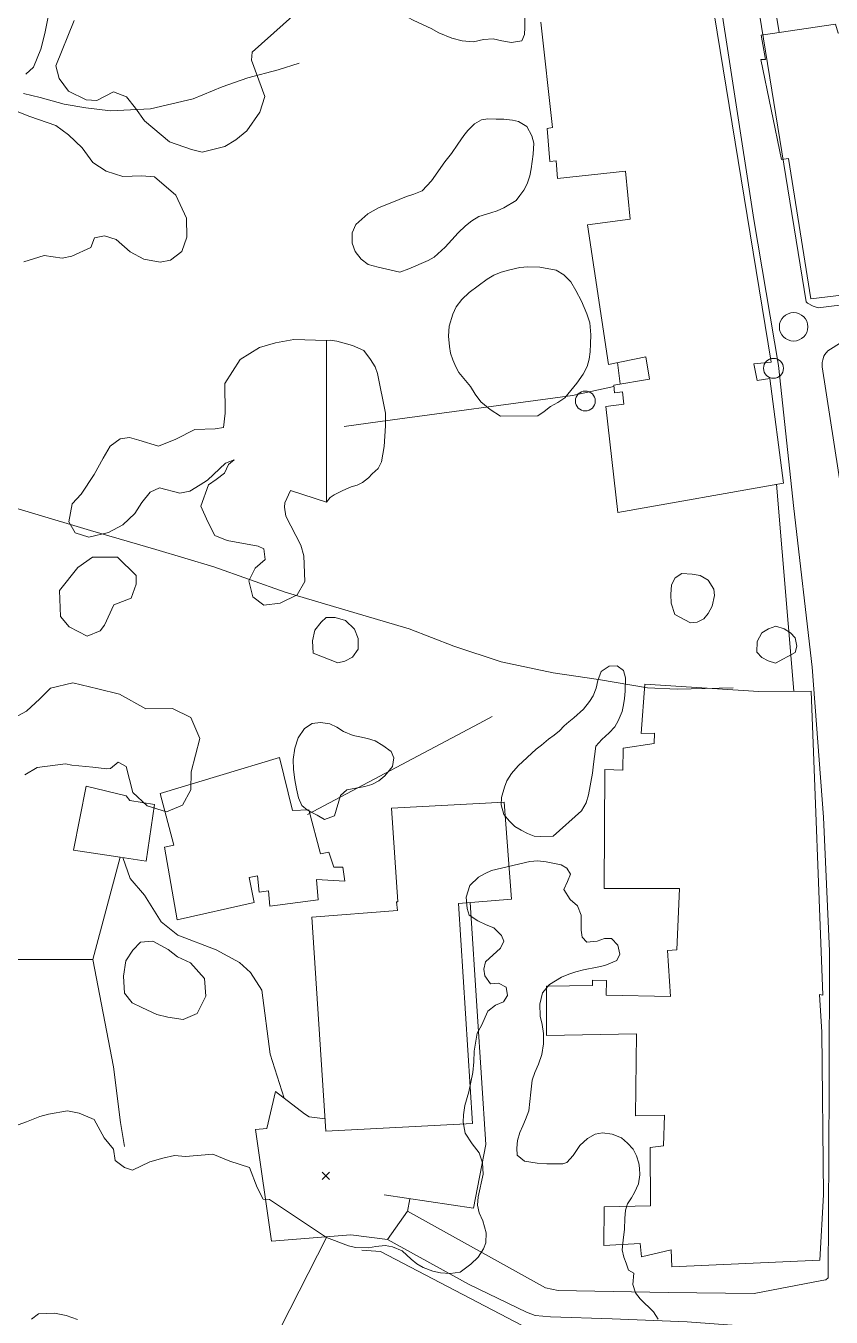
# Model space of a CAD drawing. Header units: metres. Extents: x 4652992 to 4879070, y 2074171 to 2309877.
# Drawn here: x 4654091 to 4654153.2, y 2308304.5 to 2308404.3 of the extents above; entities that cross this region are included whole.
import ezdxf

# ---------------------------------------------------------------- set-up
doc = ezdxf.new("R2010")
doc.units = ezdxf.units.M
doc.header["$MEASUREMENT"] = 0
doc.linetypes.add('DGN Style 3', pattern=[92.779933, 66.271381, -26.508552])
for name, color, linetype, lineweight in [('Level 1', 2, 'Continuous', 0), ('Level 18', 5, 'Continuous', 0), ('Level 20', 30, 'DGN Style 3', 0), ('Level 30', 5, 'Continuous', 0), ('Level 35', 4, 'Continuous', 0), ('Level 37', 3, 'Continuous', 0), ('Level 40', 1, 'Continuous', 0), ('Level 45', 9, 'Continuous', 0), ('Level 61', 4, 'Continuous', 0), ('Level 62', 4, 'Continuous', 0), ('Level 63', 3, 'Continuous', 0)]:
    doc.layers.add(name, color=color, linetype=linetype, lineweight=lineweight)

# ---------------------------------------------------------------- blocks, each defined once
blk = doc.blocks.new('POSTE_1')
at = {"layer": 'Level 61'}
blk.add_circle((-4.7e-05, -1.9e-05, -2.4e-05), 0.770001, dxfattribs=at)
blk = doc.blocks.new('AL_1')
at = {"layer": 'Level 45'}
blk.add_circle((2.1e-05, 1.3e-05, 3e-05), 1.100002, dxfattribs=at)
blk = doc.blocks.new('COTA_8')
at = {"layer": 'Level 63', "ltscale": 0.2}
for p, q in [((-4.5e-05, 0.000125, -0.000135), (-1.419567, -1.408332, -0.000135)), ((-1.408502, 1.419647, -0.000135), (-4.5e-05, 0.000125, -0.000135)), ((1.419477, 1.408582, -0.000135), (-4.5e-05, 0.000125, -0.000135)), ((-4.5e-05, 0.000125, -0.000135), (1.408412, -1.419397, -0.000135))]:
    blk.add_line(p, q, dxfattribs=at)

msp = doc.modelspace()

# ---------------------------------------------------------------- linework, layer by layer
at = {"layer": 'Level 1'}
for points in [[(4654111.037295, 2308360.5777, 1318), (4654105.52051, 2308362.528322, 1315), (4654101.051089, 2308363.87488, 1313), (4654096.000307, 2308365.32831, 1310), (4654091.434511, 2308366.700686, 1307), (4654087.355288, 2308367.895876, 1304), (4654082.282107, 2308369.782107, 1301), (4654072.335696, 2308373.695681, 1296), (4654064.348513, 2308375.764284, 1294), (4654058.707705, 2308377.11072, 1290), (4654054.150088, 2308378.378115, 1286), (4654047.972903, 2308380.451723, 1282), (4654043.506533, 2308382.263491, 1280), (4654038.209902, 2308383.932497, 1277), (4654031.259096, 2308386.022707, 1274), (4654028.027102, 2308387.880678, 1273), (4654024.501894, 2308393.658083, 1271), (4654023.007876, 2308397.396303, 1270), (4654021.160754, 2308400.067977, 1269), (4654016.624427, 2308402.386269, 1268.2671), (4654015.839297, 2308402.734682, 1268), (4654011.634524, 2308405.664309, 1267)], [(4654112.126711, 2308401.45032, 1316), (4654110.493288, 2308400.93091, 1315), (4654108.147707, 2308400.309084, 1314), (4654106.183474, 2308399.615114, 1313), (4654103.934878, 2308398.690127, 1312), (4654100.631533, 2308397.923098, 1311), (4654097.549929, 2308397.772097, 1310), (4654095.632876, 2308397.9881, 1309), (4654093.955874, 2308398.272707, 1308), (4654092.121889, 2308398.797121, 1307), (4654090.812685, 2308399.097719, 1306)], [(4654145.664519, 2308353.184984, 1336), (4654141.328067, 2308353.059812, 1334), (4654139.028508, 2308353.165213, 1333), (4654135.246028, 2308353.819548, 1331), (4654131.739738, 2308354.32245, 1329), (4654127.744543, 2308355.179617, 1327), (4654124.075839, 2308356.394074, 1325), (4654120.632504, 2308357.737429, 1323), (4654115.473272, 2308359.260764, 1320), (4654111.037272, 2308360.577569, 1318)]]:
    msp.add_polyline3d(points, dxfattribs=at)
at = {"layer": 'Level 18', "color": 30}
for points in [[(4654194.858788, 2308387.374885, 1345.899336), (4654177.116691, 2308385.562534, 1342.138983), (4654166.577413, 2308384.316436, 1339.626011), (4654152.21335, 2308382.548556, 1336.106353), (4654151.831143, 2308382.661176, 1336.046353), (4654151.395681, 2308382.894162, 1336.026353), (4654151.294558, 2308383.009157, 1336.026353), (4654147.390979, 2308407.161487, 1334.304289), (4654144.593898, 2308424.461113, 1333.505029), (4654141.498205, 2308444.714709, 1333.128688), (4654140.531524, 2308454.062255, 1332.848688), (4654140.435292, 2308454.581112, 1332.848688), (4654140.502619, 2308454.909371, 1332.928688), (4654140.802796, 2308455.156848, 1333.008688), (4654140.955579, 2308455.217719, 1333.048688), (4654141.671016, 2308455.271157, 1333.242579)], [(4654144.27132, 2308408.793832, 1334.199809), (4654147.243733, 2308389.369189, 1335.139809), (4654149.157874, 2308378.073694, 1336.069809), (4654150.340412, 2308367.040259, 1336.849809), (4654151.756807, 2308354.760873, 1337.619809), (4654152.63057, 2308343.175288, 1338.269809), (4654153.089576, 2308332.834964, 1338.959809), (4654153.076206, 2308322.258705, 1339.689809), (4654153.005813, 2308307.590302, 1341.429809), (4654152.826566, 2308307.435698, 1341.469809), (4654152.504455, 2308307.3806, 1341.509809), (4654147.277334, 2308306.368232, 1340.369809), (4654140.632239, 2308306.441066, 1338.799809), (4654132.144891, 2308306.587697, 1335.919809), (4654131.161568, 2308306.795597, 1335.329809), (4654120.5058, 2308312.721429, 1332.149809), (4654118.954749, 2308310.531441, 1332.059809)], [(4654155.009326, 2308362.008625, 1337.226353), (4654152.543276, 2308377.969829, 1335.926353), (4654152.536091, 2308378.310299, 1335.926353), (4654152.581731, 2308378.5317, 1335.946353), (4654152.666148, 2308378.791082, 1335.966353), (4654152.744092, 2308378.943994, 1335.986353), (4654152.97106, 2308379.219312, 1336.046353), (4654154.072753, 2308379.909648, 1336.346353)], [(4654118.954749, 2308310.531441, 1332.059809), (4654125.247782, 2308307.050186, 1333.818579), (4654129.681727, 2308304.913751, 1335.216654), (4654130.369813, 2308304.668171, 1335.506654), (4654131.545005, 2308304.574257, 1336.040691), (4654136.297368, 2308304.40455, 1337.761036), (4654142.09392, 2308304.183866, 1339.439232), (4654146.622074, 2308303.839156, 1340.723207), (4654148.653117, 2308303.548342, 1341.353207), (4654152.066365, 2308302.795894, 1341.843207), (4654152.303053, 2308302.661151, 1341.793207), (4654152.426491, 2308302.542652, 1341.793207), (4654152.453088, 2308302.444628, 1341.793207), (4654152.513637, 2308302.208525, 1341.793207), (4654151.819725, 2308294.439576, 1342.143207), (4654151.125073, 2308284.499366, 1342.773207), (4654150.124685, 2308273.253187, 1343.123207), (4654149.161083, 2308261.806729, 1342.783207), (4654148.105255, 2308250.44137, 1342.463207), (4654146.86645, 2308234.263661, 1341.953207)]]:
    msp.add_polyline3d(points, dxfattribs=at)
at = {"layer": 'Level 20', "linetype": 'Continuous'}
msp.add_polyline3d([(4654110.964584, 2308321.456401, 1329.992036), (4654109.886847, 2308324.857802, 1329.6822), (4654109.228824, 2308329.814742, 1328.8822), (4654108.352865, 2308331.177508, 1328.4822), (4654107.502875, 2308331.954887, 1328.4822), (4654105.711611, 2308332.932162, 1327.6822), (4654102.742166, 2308334.067596, 1326.6822), (4654101.463949, 2308335.087672, 1326.0822), (4654100.165668, 2308337.15503, 1325.2822), (4654099.075822, 2308338.427231, 1324.6822), (4654098.507171, 2308340.05336, 1324.3738)], dxfattribs=at)
at = {"layer": 'Level 30', "color": 1}
for points in [[(4654151.659846, 2308383.23433, 1341.399895), (4654149.940398, 2308394.073996, 1341.709895), (4654149.38411, 2308394.014203, 1345.009895), (4654147.804611, 2308401.72202, 1340.509895), (4654148.153494, 2308401.717554, 1340.479895), (4654147.816695, 2308403.614769, 1340.159895), (4654153.571047, 2308404.466013, 1340.249895), (4654153.760151, 2308403.752824, 1340.379895), (4654157.787159, 2308404.290121, 1340.839895), (4654157.125352, 2308408.027896, 1340.929895), (4654158.957389, 2308408.474329, 1341.029895), (4654157.414011, 2308415.710316, 1340.409895), (4654160.391637, 2308416.362158, 1341.619895), (4654163.207891, 2308402.241595, 1342.099895), (4654165.821638, 2308402.862406, 1343.349895), (4654168.159583, 2308385.207505, 1342.769895), (4654151.659846, 2308383.23433, 1341.399895)], [(4654143.713796, 2308408.115867, 1337.05), (4654148.597903, 2308378.342977, 1338.04), (4654147.253507, 2308378.201897, 1338.39), (4654147.512226, 2308376.927152, 1338.37), (4654148.47952, 2308377.08526, 1339.25), (4654149.547823, 2308369.001438, 1339.16), (4654136.755331, 2308366.731093, 1340.06), (4654135.817905, 2308374.913729, 1339.8), (4654137.211009, 2308375.099864, 1339.42), (4654137.094906, 2308376.059108, 1338.17), (4654136.49265, 2308375.981579, 1338.18), (4654136.429391, 2308376.573183, 1338.19), (4654139.200477, 2308377.02787, 1338.36), (4654138.913327, 2308378.752165, 1338.34), (4654136.018926, 2308378.157455, 1338.1), (4654134.41207, 2308388.961577, 1338.16), (4654137.69407, 2308389.394472, 1338.41), (4654137.329884, 2308393.099213, 1335.42), (4654132.08611, 2308392.530126, 1335.36), (4654131.971943, 2308393.892851, 1336.33), (4654131.502011, 2308393.842551, 1336.35), (4654131.279586, 2308396.400431, 1336.36), (4654131.697835, 2308396.469667, 1336.36), (4654130.805978, 2308404.602992, 1335.99)], [(4654138.834073, 2308353.461679, 1338.16), (4654147.63039, 2308352.901552, 1340.93), (4654151.687216, 2308352.903452, 1339.65), (4654152.589703, 2308329.414284, 1341.44), (4654152.335788, 2308329.468032, 1343.63), (4654152.500754, 2308326.573549, 1343.58), (4654152.642653, 2308313.984616, 1342.98), (4654152.354203, 2308308.94483, 1342.98), (4654140.92102, 2308308.428133, 1342.35), (4654140.867332, 2308309.730165, 1342.43), (4654138.570723, 2308309.203867, 1339.89), (4654138.479051, 2308310.24344, 1339.89), (4654135.655782, 2308310.075937, 1339.42), (4654135.680818, 2308313.061587, 1339.43), (4654139.280954, 2308313.14193, 1339.81), (4654139.240849, 2308317.640708, 1339.99), (4654140.281255, 2308317.77599, 1342.01), (4654140.343673, 2308320.143171, 1342.81), (4654138.12294, 2308320.103167, 1342.69), (4654138.20078, 2308326.439559, 1343.3), (4654131.223224, 2308326.301287, 1342.88), (4654131.245746, 2308330.114424, 1342.89), (4654134.796537, 2308330.182026, 1343.12), (4654134.80048, 2308330.583076, 1343.08), (4654135.864434, 2308330.566531, 1343.08), (4654135.849765, 2308329.425811, 1343.14), (4654140.806347, 2308329.319495, 1343.75), (4654140.574218, 2308332.877394, 1340.45), (4654141.299084, 2308332.91717, 1340.55), (4654141.51363, 2308337.671186, 1343.6), (4654135.698993, 2308337.657719, 1343.21), (4654135.738825, 2308346.861721, 1338.84), (4654137.129955, 2308346.806834, 1338.82), (4654137.166895, 2308348.514754, 1335.84), (4654139.546798, 2308348.876579, 1338.42), (4654139.586068, 2308349.679764, 1338.49), (4654138.54887, 2308349.636545, 1338.21), (4654138.834073, 2308353.461679, 1338.16)], [(4654110.608839, 2308347.801933, 1327.4822), (4654111.620978, 2308343.694964, 1329.0822), (4654112.862954, 2308343.7464, 1329.4822), (4654113.7708, 2308340.336944, 1329.6822), (4654114.409034, 2308340.463417, 1329.6822), (4654114.806072, 2308339.323657, 1330.2822), (4654115.503844, 2308339.31555, 1330.2822), (4654115.658262, 2308338.234272, 1330.2822), (4654113.471871, 2308338.355869, 1330.2822), (4654113.586709, 2308336.794117, 1330.2822), (4654109.860402, 2308336.306242, 1329.4822), (4654109.750385, 2308337.47505, 1329.2822), (4654109.034047, 2308337.391763, 1329.2822), (4654108.912855, 2308338.6467, 1329.2822), (4654108.272262, 2308338.52057, 1329.2822), (4654108.651198, 2308336.571484, 1329.2822), (4654102.686258, 2308335.248575, 1328.6822), (4654101.72168, 2308340.871517, 1328.4822), (4654102.449135, 2308341.008861, 1328.4822), (4654101.394683, 2308345.010606, 1327.2822), (4654110.608839, 2308347.801933, 1327.4822)], [(4654100.939332, 2308344.146746, 1326.2822), (4654100.315533, 2308339.776411, 1326.4822), (4654098.296108, 2308340.085684, 1325.906866), (4654094.699527, 2308340.636496, 1324.8822), (4654095.655301, 2308345.571101, 1324.6822), (4654098.76326, 2308344.826506, 1325.8822), (4654099.030733, 2308344.464972, 1325.8822), (4654100.939332, 2308344.146746, 1326.2822)], [(4654125.515741, 2308319.501592, 1333.85), (4654114.196457, 2308318.904977, 1333.98), (4654113.094881, 2308335.438863, 1334.05), (4654119.712219, 2308335.958008, 1333.91), (4654119.636115, 2308336.626764, 1333.88), (4654119.757888, 2308336.647619, 1333.85), (4654119.255841, 2308343.87865, 1333.71), (4654127.967022, 2308344.327765, 1333.94), (4654128.54251, 2308336.840336, 1334.21), (4654124.44612, 2308336.502669, 1334.07), (4654125.515741, 2308319.501592, 1333.85)]]:
    msp.add_polyline3d(points, dxfattribs=at)
at = {"layer": 'Level 35'}
msp.add_line((4654136.918549, 2308376.653445, 1338.138125), (4654136.732436, 2308378.304059, 1338.118125), dxfattribs=at)
at = {"layer": 'Level 35', "extrusion": (-0.1159603740866187, -0.0368066791287341, 0.9925716397385158), "elevation": -623333.340932, "flags": 128}
msp.add_lwpolyline([(-792194.170299, 5096441.768449), (-792204.092968, 5096443.247963), (-792202.967861, 5096453.27578)], dxfattribs=at)
at = {"layer": 'Level 35', "extrusion": (-0.4675024738271567, 0.8832913662132892, 0.0351823725543008), "elevation": -136822.697997, "flags": 128}
msp.add_lwpolyline([(-5193325.142624, 6145.929132), (-5193324.009736, 6146.329379), (-5193308.986479, 6146.473709)], dxfattribs=at)
at = {"layer": 'Level 35'}
msp.add_polyline3d([(4654118.704027, 2308313.98303, 1331.879809), (4654125.58333, 2308312.95866, 1333.269809), (4654126.559364, 2308317.882537, 1333.379809), (4654125.88796, 2308328.181244, 1333.329809), (4654125.347329, 2308336.576956, 1333.209809)], dxfattribs=at)
at = {"layer": 'Level 37'}
msp.add_line((4654149.011519, 2308368.906257, 1338.54), (4654150.355024, 2308352.902828, 1338.68), dxfattribs=at)
for points in [[(4654136.441714, 2308376.45794, 1333.528126), (4654133.234521, 2308375.765522, 1333.248126), (4654118.384382, 2308373.761393, 1322.668126), (4654115.604599, 2308373.376977, 1321.248126)], [(4654096.177957, 2308332.184832, 1324.6822), (4654085.985373, 2308332.187785, 1318.8822), (4654072.699409, 2308332.194462, 1310.4822), (4654059.942702, 2308332.27134, 1303.2822), (4654051.665519, 2308332.239258, 1297.0822), (4654045.271832, 2308331.757694, 1292.2822), (4654032.844679, 2308330.76666, 1286.8822), (4654033.336583, 2308352.889024, 1285.6822), (4654033.846831, 2308360.676077, 1284.6822)], [(4654098.296108, 2308340.085684, 1325.2238), (4654096.177957, 2308332.184832, 1324.6822), (4654097.775135, 2308323.895277, 1324.6822), (4654098.32575, 2308319.59129, 1324.2822), (4654098.639163, 2308317.726293, 1324.0822)], [(4654146.070471, 2308251.817289, 1343.086102), (4654147.301929, 2308251.80165, 1343.066102), (4654149.300979, 2308276.422805, 1343.886102), (4654151.402346, 2308301.845461, 1342.926102), (4654140.992888, 2308302.789244, 1341.166102), (4654136.813269, 2308302.95366, 1339.746102), (4654129.949599, 2308303.577001, 1336.146102), (4654118.40507, 2308309.606902, 1332.886102), (4654116.960659, 2308309.713143, 1332.306102)]]:
    msp.add_polyline3d(points, dxfattribs=at)
at = {"layer": 'Level 40', "color": 3, "flags": 128}
for points, elevation in [([(4654096.741778, 2308357.571522), (4654095.744415, 2308357.156207), (4654094.362809, 2308357.893879), (4654093.690599, 2308358.677368), (4654093.59435, 2308360.686271), (4654095.021619, 2308362.460343), (4654096.168136, 2308363.280943), (4654098.096323, 2308363.272953), (4654099.534722, 2308361.854168), (4654099.527299, 2308361.193603), (4654099.148175, 2308360.097022), (4654097.798569, 2308359.584497), (4654097.086539, 2308358.006671), (4654096.741778, 2308357.571522)], 1320.922678), ([(4654104.236235, 2308328.004639), (4654103.150215, 2308327.537256), (4654101.97946, 2308327.714728), (4654101.131113, 2308327.933612), (4654099.978269, 2308328.474021), (4654099.209721, 2308328.834287), (4654098.620257, 2308329.578189), (4654098.561545, 2308330.898419), (4654098.735672, 2308332.068224), (4654099.264755, 2308332.90661), (4654099.855722, 2308333.52346), (4654100.813071, 2308333.597294), (4654101.996822, 2308332.946198), (4654102.726319, 2308332.384249), (4654103.737501, 2308331.924047), (4654104.813932, 2308330.718154), (4654104.913438, 2308329.337533), (4654104.236235, 2308328.004639)], 1330.8822)]:
    msp.add_lwpolyline(points, dxfattribs=dict(at, elevation=elevation))
at = {"layer": 'Level 40', "color": 3}
for points in [[(4654114.240479, 2308407.455872, 1330.2468), (4654108.505624, 2308402.306936, 1333.6924), (4654108.448195, 2308401.678479, 1333.6924), (4654109.469808, 2308398.867492, 1331.2924), (4654109.079347, 2308397.657776, 1331.2924), (4654108.074772, 2308396.217212, 1331.2924), (4654107.242441, 2308395.522351, 1331.2924), (4654106.370487, 2308395.016752, 1331.2924), (4654104.626852, 2308394.556412, 1328.6924), (4654103.802405, 2308394.787097, 1328.6924), (4654102.10016, 2308395.364519, 1328.6924), (4654100.17881, 2308396.996732, 1325.2924), (4654099.483628, 2308397.956401, 1325.2924), (4654098.7877, 2308398.844301, 1325.2924), (4654097.790239, 2308399.236701, 1325.2924), (4654096.47901, 2308398.561323, 1323.8924), (4654095.675932, 2308398.615742, 1323.8924), (4654094.291113, 2308399.278686, 1323.8924), (4654093.576841, 2308400.258441, 1323.8924), (4654093.319521, 2308401.244825, 1323.8924), (4654094.742696, 2308404.745382, 1319.8924)], [(4654126.377229, 2308403.264071, 1332.491266), (4654125.583905, 2308403.101317, 1332.411266), (4654124.708711, 2308403.161064, 1332.311266), (4654123.927853, 2308403.374316, 1332.231266), (4654122.919237, 2308403.793737, 1332.151266), (4654122.336012, 2308404.122769, 1332.071266), (4654121.713247, 2308404.41287, 1332.071266), (4654120.94466, 2308404.765511, 1331.991266), (4654120.154843, 2308405.169995, 1331.851266), (4654119.025011, 2308406.009606, 1331.531266), (4654118.514762, 2308406.38624, 1331.351266), (4654118.074373, 2308406.716476, 1331.271266), (4654117.630868, 2308406.95271, 1331.191266), (4654116.676854, 2308407.250088, 1331.011266), (4654116.129922, 2308407.366303, 1330.871266), (4654115.576888, 2308407.452259, 1330.711266), (4654115.020801, 2308407.523087, 1330.591266), (4654114.240492, 2308407.455942, 1330.246754)], [(4654092.805187, 2308405.421183, 1319.8924), (4654092.484104, 2308403.738277, 1317.2924), (4654092.157754, 2308402.538042, 1317.2924), (4654091.598704, 2308401.130495, 1317.2924), (4654091.0009, 2308400.586994, 1317.2924)], [(4654129.558752, 2308404.928444, 1333.231266), (4654129.570544, 2308404.19676, 1333.231266), (4654129.527549, 2308403.666951, 1333.211266), (4654129.335135, 2308403.184778, 1333.171266), (4654128.529878, 2308403.054893, 1332.991266), (4654127.788805, 2308403.164982, 1332.931266), (4654127.120956, 2308403.3229, 1332.931266), (4654126.377229, 2308403.264071, 1332.491266)], [(4654090.32965, 2308397.703094, 1317.2924), (4654091.317906, 2308397.314149, 1319.8924), (4654093.316068, 2308396.619943, 1321.2924), (4654094.296495, 2308395.906172, 1321.2924), (4654095.362836, 2308394.892887, 1321.2924), (4654096.170011, 2308393.778218, 1321.2924), (4654097.215998, 2308393.111066, 1321.8924), (4654098.502109, 2308392.681746, 1321.8924), (4654099.941356, 2308392.73099, 1321.8924), (4654100.951368, 2308392.65791, 1321.8924), (4654102.606451, 2308391.237331, 1321.8924), (4654103.429973, 2308389.47418, 1321.8924), (4654103.44434, 2308388.007026, 1321.8924), (4654103.053938, 2308386.889821, 1321.8924), (4654102.172765, 2308386.21565, 1321.8924), (4654101.37479, 2308386.056784, 1321.8924), (4654100.113945, 2308386.303768, 1321.8924), (4654099.054129, 2308386.859288, 1321.8924), (4654097.986939, 2308387.830638, 1320.0924), (4654097.086344, 2308388.114441, 1320.0924), (4654096.323374, 2308387.94445, 1320.0924), (4654096.027281, 2308387.211223, 1320.0924), (4654094.565477, 2308386.533371, 1319.6924), (4654093.815959, 2308386.38222, 1319.6924), (4654092.41467, 2308386.577665, 1319.6924), (4654090.862684, 2308386.08996, 1318.2924)], [(4654118.222883, 2308385.682585, 1331.657106), (4654117.462749, 2308385.875912, 1331.497106), (4654116.911246, 2308386.311361, 1331.337106), (4654116.451807, 2308386.886388, 1331.177106), (4654116.231539, 2308387.537911, 1331.097106), (4654116.232094, 2308388.333483, 1330.977106), (4654116.490054, 2308388.978884, 1330.897106), (4654117.422568, 2308389.799243, 1330.737106), (4654118.250601, 2308390.259869, 1330.617106), (4654119.851294, 2308390.906439, 1330.257106), (4654120.409395, 2308391.137967, 1330.177106), (4654120.991994, 2308391.332463, 1330.177106), (4654121.61755, 2308391.581488, 1330.217106), (4654122.347698, 2308392.349359, 1330.297106), (4654123.378762, 2308393.81716, 1330.417106), (4654123.894239, 2308394.471503, 1330.457106), (4654124.39137, 2308395.193399, 1330.497106), (4654124.845544, 2308395.860767, 1330.577106), (4654125.146239, 2308396.242467, 1330.697106), (4654125.667757, 2308396.768216, 1330.897106), (4654126.207511, 2308397.067298, 1331.057106), (4654126.704198, 2308397.152736, 1331.257106), (4654127.335684, 2308397.114052, 1331.457106), (4654127.942671, 2308397.112401, 1331.617106), (4654128.598656, 2308397.036685, 1331.777106), (4654129.058428, 2308396.939001, 1332.057106), (4654129.714191, 2308396.545055, 1332.257106), (4654130.112215, 2308395.823938, 1332.177106), (4654130.252835, 2308395.252993, 1332.097106), (4654130.209323, 2308394.402893, 1331.697106), (4654130.049136, 2308393.291133, 1331.457106), (4654129.938392, 2308392.741765, 1331.257106), (4654129.747886, 2308392.113861, 1331.097106), (4654129.490037, 2308391.627575, 1331.057106), (4654129.18319, 2308391.215354, 1330.977106), (4654128.882495, 2308390.833654, 1330.817106), (4654127.937898, 2308390.270483, 1330.817106), (4654127.410449, 2308390.032442, 1330.817106), (4654126.932109, 2308389.87945, 1330.817106), (4654126.012233, 2308389.597475, 1330.937106), (4654125.466326, 2308389.267873, 1331.057106), (4654124.969418, 2308388.864205, 1331.177106), (4654124.417248, 2308388.344968, 1331.257106), (4654123.920228, 2308387.782187, 1331.377106), (4654123.392558, 2308387.225917, 1331.457106), (4654122.564303, 2308386.447062, 1331.617106), (4654122.098157, 2308386.195996, 1331.617106), (4654120.59557, 2308385.560411, 1331.617106), (4654119.902559, 2308385.29389, 1331.657106), (4654118.222883, 2308385.682585, 1331.657106)], [(4654127.668712, 2308374.177473, 1339.58), (4654126.87606, 2308374.679591, 1339.54), (4654126.166446, 2308375.286096, 1339.5), (4654125.729143, 2308375.865714, 1339.46), (4654125.356991, 2308376.462079, 1339.3), (4654124.464499, 2308377.533675, 1339.22), (4654124.21647, 2308377.982018, 1339.18), (4654123.986329, 2308378.518002, 1339.14), (4654123.815375, 2308379.04152, 1339.1), (4654123.733206, 2308379.546337, 1339.06), (4654123.65147, 2308380.355757, 1339.02), (4654123.717706, 2308381.134009, 1338.98), (4654123.997282, 2308382.050142, 1338.94), (4654124.264499, 2308382.603246, 1338.9), (4654124.691613, 2308383.18361, 1338.9), (4654125.266699, 2308383.732807, 1338.9), (4654126.647664, 2308384.75212, 1338.9), (4654127.175052, 2308385.067609, 1338.9), (4654127.743742, 2308385.28299, 1338.9), (4654128.401215, 2308385.479671, 1338.86), (4654129.177065, 2308385.651418, 1338.86), (4654129.804727, 2308385.702031, 1338.86), (4654130.728332, 2308385.69031, 1338.82), (4654131.977259, 2308385.457721, 1338.82), (4654132.580637, 2308385.086877, 1338.82), (4654133.118648, 2308384.546986, 1338.82), (4654133.508469, 2308383.885961, 1338.82), (4654133.927668, 2308383.066401, 1338.82), (4654134.340688, 2308382.065326, 1338.86), (4654134.570613, 2308381.377041, 1338.9), (4654134.658094, 2308380.444534, 1338.9), (4654134.639339, 2308379.747688, 1338.9), (4654134.608877, 2308379.144717, 1338.94), (4654134.525188, 2308378.583426, 1338.94), (4654134.376348, 2308378.005389, 1338.94), (4654134.067611, 2308377.400091, 1338.98), (4654133.587054, 2308376.709106, 1338.98), (4654132.650005, 2308375.596292, 1339.06), (4654132.110692, 2308375.222377, 1339.1), (4654131.55371, 2308374.913122, 1339.1), (4654131.043992, 2308374.532972, 1339.14), (4654130.575793, 2308374.205017, 1339.14), (4654127.668712, 2308374.177473, 1339.58)], [(4654114.240479, 2308380.02533, 1326.7113), (4654114.240479, 2308367.513306, 1323.6009), (4654111.447861, 2308368.435106, 1325.2924), (4654111.003974, 2308367.476602, 1324.2924), (4654110.983561, 2308367.128148, 1324.2924), (4654111.103754, 2308366.449684, 1324.2924), (4654112.244255, 2308364.197961, 1322.2924), (4654112.477298, 2308363.380164, 1322.2924), (4654112.559458, 2308361.396212, 1322.2924), (4654111.958367, 2308360.358491, 1322.2924), (4654110.661673, 2308359.725192, 1322.2924), (4654109.395484, 2308359.572089, 1322.2924), (4654108.534523, 2308360.216767, 1322.2924), (4654108.23746, 2308361.439822, 1322.2924), (4654108.713099, 2308362.417474, 1322.2924), (4654109.50744, 2308363.077558, 1322.2924), (4654109.388862, 2308363.927176, 1322.2924), (4654108.962848, 2308364.131766, 1322.2924), (4654106.563545, 2308364.555223, 1322.8924), (4654105.612209, 2308364.945833, 1322.8924), (4654105.068236, 2308366.00525, 1322.8924), (4654104.532541, 2308367.20514, 1322.8924), (4654105.123227, 2308368.873222, 1322.0924), (4654105.717381, 2308369.259785, 1322.0924), (4654106.360435, 2308369.751609, 1322.0924), (4654106.665968, 2308370.423751, 1322.0924), (4654107.096242, 2308370.800615, 1319.2924), (4654106.436282, 2308370.543468, 1319.2924), (4654105.041282, 2308369.218068, 1316.8924), (4654104.47535, 2308368.872865, 1316.8924), (4654103.669772, 2308368.363659, 1316.8924), (4654102.893305, 2308368.225246, 1316.8924), (4654101.329372, 2308368.626216, 1315.6924), (4654100.622562, 2308368.28292, 1315.6924), (4654099.975006, 2308367.483525, 1315.6924), (4654099.422742, 2308366.654265, 1315.6924), (4654098.496847, 2308365.761909, 1315.6924), (4654097.392154, 2308365.176633, 1315.6924), (4654095.876912, 2308364.828814, 1315.6924), (4654094.818463, 2308365.15081, 1315.6924), (4654094.330122, 2308366.006972, 1315.6924), (4654094.575061, 2308367.380875, 1315.6924), (4654095.281585, 2308368.128907, 1315.6924), (4654096.292639, 2308369.647995, 1315.6924), (4654096.98157, 2308370.918568, 1315.6924), (4654097.523956, 2308371.853316, 1315.6924), (4654098.302632, 2308372.407234, 1315.6924), (4654099.019768, 2308372.527322, 1315.6924), (4654099.735666, 2308372.312471, 1315.6924), (4654101.250618, 2308371.849025, 1317.0924), (4654102.591873, 2308372.393859, 1317.6924), (4654104.062618, 2308373.132053, 1318.6924), (4654105.641942, 2308373.177425, 1319.4924), (4654106.268545, 2308373.296372, 1321.2924), (4654106.399945, 2308374.41122, 1323.2924), (4654106.380889, 2308376.696189, 1326.0924), (4654107.561824, 2308378.549699, 1327.0924), (4654109.053467, 2308379.474635, 1327.0924), (4654110.296085, 2308379.83977, 1327.0924), (4654111.701901, 2308380.079307, 1327.0924), (4654114.240479, 2308380.02533, 1326.7113)], [(4654114.240494, 2308380.025285, 1326.711266), (4654114.529169, 2308380.033235, 1326.711266), (4654115.042992, 2308379.971793, 1326.691266), (4654116.250983, 2308379.636265, 1326.671266), (4654117.125536, 2308379.22879, 1326.651266), (4654117.642071, 2308378.548491, 1326.631266), (4654117.990443, 2308377.983132, 1326.591266), (4654118.188966, 2308377.465415, 1326.531266), (4654118.795913, 2308374.387925, 1326.511266), (4654118.807603, 2308373.418388, 1326.531266), (4654118.693537, 2308371.825539, 1326.551266), (4654118.487944, 2308370.648441, 1326.551266), (4654118.239899, 2308370.130338, 1326.491266), (4654117.77475, 2308369.721705, 1326.251266), (4654117.471763, 2308369.405499, 1325.931266), (4654117.015816, 2308369.042475, 1325.531266), (4654116.593608, 2308368.84668, 1325.231266), (4654116.134727, 2308368.706225, 1324.751266), (4654115.504482, 2308368.427736, 1324.611266), (4654114.831385, 2308368.094924, 1324.051266), (4654114.519286, 2308367.891625, 1323.711266), (4654114.240495, 2308367.513224, 1323.600869)], [(4654141.145963, 2308358.846345, 1339.1), (4654140.863028, 2308359.728611, 1339.1), (4654140.840264, 2308360.373263, 1339.1), (4654140.900538, 2308361.122302, 1339.02), (4654141.167756, 2308361.675406, 1339.02), (4654141.701106, 2308362.020108, 1338.98), (4654142.488447, 2308361.94568, 1338.98), (4654143.115891, 2308361.843992, 1338.94), (4654143.725232, 2308361.502362, 1338.9), (4654144.16828, 2308360.799656, 1338.86), (4654144.220855, 2308360.301073, 1338.86), (4654144.024317, 2308359.489327, 1338.86), (4654143.721543, 2308358.913243, 1338.86), (4654143.389392, 2308358.495693, 1338.86), (4654142.873928, 2308358.238632, 1338.86), (4654142.370607, 2308358.192298, 1338.86), (4654141.145963, 2308358.846345, 1339.1)], [(4654113.206462, 2308355.852031, 1325.091266), (4654113.142763, 2308356.800895, 1325.011266), (4654113.323685, 2308357.618598, 1324.991266), (4654113.816483, 2308358.243313, 1324.971266), (4654114.211265, 2308358.619313, 1324.971266), (4654114.908632, 2308358.598202, 1324.971266), (4654115.691525, 2308358.368706, 1324.971266), (4654116.40076, 2308357.695088, 1324.991266), (4654116.672585, 2308356.987434, 1325.011266), (4654116.681297, 2308356.161208, 1325.011266), (4654116.255799, 2308355.553923, 1325.031266), (4654115.665294, 2308355.235297, 1325.011266), (4654115.099372, 2308355.11755, 1325.011266), (4654113.206462, 2308355.852031, 1325.091266)], [(4654148.926825, 2308355.085002, 1339.34), (4654148.369652, 2308355.265241, 1339.36), (4654147.872583, 2308355.510379, 1339.36), (4654147.474852, 2308355.936323, 1339.34), (4654147.515681, 2308356.750664, 1339.34), (4654147.873977, 2308357.435585, 1339.34), (4654148.387267, 2308357.730497, 1339.34), (4654148.945325, 2308357.938276, 1339.34), (4654149.589356, 2308357.724094, 1339.34), (4654150.07733, 2308357.434299, 1339.34), (4654150.448129, 2308357.029593, 1339.34), (4654150.581547, 2308356.380177, 1339.34), (4654150.451537, 2308355.895309, 1339.34), (4654148.926825, 2308355.085002, 1339.34)], [(4654131.755086, 2308341.720031, 1337.58), (4654130.789961, 2308341.679558, 1337.42), (4654130.26897, 2308341.697885, 1337.38), (4654129.76012, 2308341.926941, 1337.14), (4654129.286827, 2308342.178977, 1336.98), (4654128.789901, 2308342.466459, 1336.86), (4654128.376014, 2308342.858329, 1336.66), (4654127.926786, 2308343.37952, 1336.42), (4654127.73838, 2308344.119999, 1336.22), (4654127.76288, 2308344.693757, 1336.22), (4654127.989013, 2308345.499269, 1336.18), (4654128.179155, 2308345.9772, 1336.18), (4654128.541118, 2308346.540817, 1336.14), (4654129.033383, 2308347.137928, 1336.1), (4654130.438414, 2308348.426396, 1335.86), (4654130.841462, 2308348.737605, 1335.82), (4654131.398661, 2308349.199161, 1335.62), (4654131.831303, 2308349.504136, 1335.54), (4654132.240314, 2308349.844558, 1335.42), (4654132.596097, 2308350.226661, 1335.22), (4654132.969551, 2308350.544103, 1335.02), (4654133.343004, 2308350.861545, 1334.9), (4654134.095874, 2308351.525643, 1334.54), (4654134.558545, 2308352.128987, 1334.26), (4654134.831507, 2308352.559003, 1333.94), (4654135.075093, 2308353.147554, 1333.78), (4654135.194338, 2308353.731825, 1333.74), (4654135.461773, 2308354.43723, 1333.86), (4654136.072198, 2308354.857106, 1334.02), (4654136.693898, 2308354.878505, 1334.38), (4654137.172936, 2308354.503382, 1334.62), (4654137.337927, 2308353.950651, 1334.7), (4654137.312776, 2308352.91999, 1334.82), (4654137.258682, 2308352.352466, 1334.9), (4654137.186917, 2308351.849602, 1334.94), (4654137.085559, 2308351.352972, 1334.98), (4654136.782567, 2308350.624587, 1335.26), (4654136.503642, 2308350.165357, 1335.38), (4654136.070783, 2308349.70808, 1335.5), (4654135.501659, 2308349.188097, 1335.66), (4654135.056875, 2308348.672393, 1336.06), (4654134.955083, 2308347.871161, 1336.46), (4654134.865432, 2308347.280656, 1336.58), (4654134.781526, 2308346.567064, 1336.62), (4654134.47127, 2308344.895659, 1336.62), (4654134.286874, 2308344.294641, 1336.58), (4654133.942581, 2308343.666363, 1336.58), (4654131.755086, 2308341.720031, 1337.58)], [(4654090.051189, 2308350.818995, 1324.722678), (4654091.069446, 2308351.365102, 1324.722678), (4654092.085127, 2308352.326063, 1324.722678), (4654092.91004, 2308353.158696, 1324.722678), (4654094.647523, 2308353.56374, 1324.722678), (4654096.566407, 2308353.102781, 1326.122677), (4654098.237927, 2308352.690932, 1327.522678), (4654100.270066, 2308351.561399, 1329.122677), (4654102.334421, 2308351.568446, 1330.522678), (4654103.764947, 2308350.876594, 1330.522678), (4654104.44072, 2308349.263415, 1330.522678), (4654103.775687, 2308346.679267, 1330.522678), (4654103.752822, 2308345.285274, 1330.522678), (4654103.110626, 2308344.095016, 1330.522678), (4654101.86184, 2308343.599616, 1330.522678), (4654100.385218, 2308344.053845, 1330.522678), (4654099.269403, 2308345.095397, 1330.522678), (4654098.749784, 2308347.089357, 1330.522678), (4654098.136405, 2308347.438723, 1327.922678), (4654097.54597, 2308346.931997, 1325.722678), (4654097.256754, 2308346.919822, 1325.722678), (4654096.182011, 2308347.047883, 1325.722678), (4654094.554766, 2308347.20156, 1325.722678), (4654094.075867, 2308347.295507, 1325.722678), (4654091.892938, 2308347.016401, 1323.922678), (4654090.935337, 2308346.442659, 1323.922678)], [(4654113.526719, 2308343.339028, 1331.911266), (4654112.769178, 2308343.718213, 1331.771266), (4654112.337666, 2308344.07521, 1331.711266), (4654112.081378, 2308344.676311, 1331.631266), (4654111.921742, 2308345.366304, 1331.511266), (4654111.795318, 2308346.064884, 1331.411266), (4654111.67499, 2308346.871537, 1331.231266), (4654111.654257, 2308347.625847, 1331.071266), (4654111.799627, 2308348.501208, 1330.811266), (4654112.059685, 2308349.321028, 1330.631266), (4654112.531002, 2308350.017985, 1330.651266), (4654113.131975, 2308350.421882, 1330.631266), (4654113.778061, 2308350.503758, 1330.631266), (4654114.493475, 2308350.383469, 1330.711266), (4654115.027693, 2308350.145327, 1330.871266), (4654115.555815, 2308349.799113, 1331.011266), (4654116.298305, 2308349.501233, 1331.151266), (4654116.823525, 2308349.37436, 1331.251266), (4654117.412143, 2308349.249682, 1331.311266), (4654117.988654, 2308349.065075, 1331.391266), (4654118.580175, 2308348.721055, 1331.571266), (4654119.222945, 2308348.241194, 1331.631266), (4654119.440049, 2308347.757755, 1331.651266), (4654119.337054, 2308347.092146, 1331.651266), (4654118.732889, 2308346.360835, 1331.611266), (4654118.279858, 2308345.988095, 1331.551266), (4654117.733284, 2308345.697661, 1331.471266), (4654117.201887, 2308345.560247, 1331.391266), (4654115.807009, 2308345.277641, 1331.211266), (4654115.326778, 2308344.848168, 1331.131266), (4654114.867073, 2308343.273847, 1331.071266), (4654114.085028, 2308342.98642, 1331.231266), (4654113.526719, 2308343.339028, 1331.911266)], [(4654114.2405, 2308310.687187, 1336.828323), (4654114.653541, 2308310.545179, 1336.771266), (4654115.933496, 2308310.059867, 1336.771266), (4654116.465181, 2308309.932155, 1336.771266), (4654117.478332, 2308309.886802, 1336.711266), (4654118.057885, 2308309.99446, 1336.571266), (4654118.771108, 2308310.073867, 1336.511266), (4654119.341473, 2308309.984009, 1336.431266), (4654120.080875, 2308309.658969, 1336.391266), (4654120.790145, 2308309.033439, 1336.251266), (4654121.223422, 2308308.650354, 1336.231266), (4654121.692494, 2308308.367103, 1336.211266), (4654122.440871, 2308308.086195, 1336.191266), (4654123.034957, 2308307.960638, 1336.251266), (4654123.783654, 2308307.909805, 1336.411266), (4654124.56526, 2308308.020788, 1336.671266), (4654125.386186, 2308308.629776, 1336.951266), (4654125.963388, 2308309.182873, 1337.011266), (4654126.356487, 2308309.820909, 1337.031266), (4654126.544328, 2308310.287524, 1337.051266), (4654126.575099, 2308311.048164, 1336.911266), (4654126.303057, 2308311.995546, 1336.731266), (4654126.039457, 2308312.603599, 1336.651266), (4654125.912518, 2308313.198113, 1336.591266), (4654125.966903, 2308313.846363, 1336.591266), (4654126.337775, 2308315.593782, 1336.571266), (4654126.282531, 2308316.464659, 1336.531266), (4654126.022136, 2308317.240807, 1336.511266), (4654125.482329, 2308317.937921, 1336.511266), (4654124.954596, 2308318.77057, 1336.511266), (4654124.801264, 2308319.616148, 1336.611266), (4654124.819855, 2308320.164562, 1336.631266), (4654124.921895, 2308320.894797, 1336.631266), (4654125.229406, 2308321.949835, 1336.631266), (4654125.531574, 2308323.435604, 1336.631266), (4654125.62186, 2308324.26038, 1336.571266), (4654125.652738, 2308325.097712, 1336.491266), (4654125.889407, 2308326.489923, 1336.471266), (4654126.208139, 2308327.066961, 1336.451266), (4654126.699966, 2308328.190446, 1336.271266), (4654127.288921, 2308328.649002, 1336.251266), (4654127.901384, 2308328.918476, 1336.251266), (4654128.217018, 2308329.404111, 1336.331266), (4654128.128758, 2308330.036479, 1336.211266), (4654127.526017, 2308330.34798, 1336.111266), (4654126.913875, 2308330.308582, 1336.071266), (4654126.480917, 2308330.921743, 1335.951266), (4654126.398428, 2308331.430148, 1335.951266), (4654126.526967, 2308331.986011, 1335.951266), (4654127.690239, 2308333.059646, 1336.051266), (4654127.937595, 2308333.590398, 1336.151266), (4654127.762895, 2308334.026235, 1336.391266), (4654127.157589, 2308334.629792, 1336.611266), (4654126.566602, 2308334.846751, 1336.611266), (4654125.934157, 2308335.16453, 1336.611266), (4654125.251385, 2308335.615687, 1336.611266), (4654125.106495, 2308336.121938, 1336.611266), (4654125.021548, 2308336.999092, 1336.611266), (4654125.313994, 2308337.903886, 1336.631266), (4654125.983407, 2308338.529552, 1336.591266), (4654126.506756, 2308338.817859, 1336.531266), (4654126.988435, 2308339.053602, 1336.491266), (4654129.933964, 2308339.750567, 1336.231266), (4654130.566942, 2308339.816247, 1336.211266), (4654131.214559, 2308339.725405, 1336.191266), (4654131.856193, 2308339.605142, 1336.191266), (4654132.361166, 2308339.498419, 1336.251266), (4654132.818377, 2308339.233018, 1336.291266), (4654133.08219, 2308338.778348, 1336.351266), (4654132.855563, 2308338.197187, 1336.351266), (4654132.575404, 2308337.581311, 1336.531266), (4654133.070548, 2308336.816921, 1336.831266), (4654133.637388, 2308336.328894, 1336.831266), (4654133.906758, 2308335.596877, 1336.851266), (4654133.92001, 2308334.443361, 1336.991266), (4654133.996516, 2308333.905535, 1337.091266), (4654134.352541, 2308333.523433, 1337.171266), (4654135.143016, 2308333.601856, 1337.431266), (4654135.725668, 2308333.800916, 1337.611266), (4654136.266435, 2308333.794028, 1337.871266), (4654136.738178, 2308333.295413, 1338.151266), (4654136.906575, 2308332.600079, 1338.171266), (4654136.665202, 2308332.098749, 1338.171266), (4654135.73764, 2308331.727098, 1338.191266), (4654135.152103, 2308331.59002, 1338.191266), (4654134.099953, 2308331.367443, 1338.131266), (4654133.499564, 2308331.233504, 1338.071266), (4654132.967452, 2308331.054448, 1337.991266), (4654132.390677, 2308330.808118, 1337.911266), (4654131.932719, 2308330.536676, 1337.851266), (4654131.468777, 2308330.235813, 1337.811266), (4654130.924165, 2308329.614456, 1337.731266), (4654130.714955, 2308328.738099, 1337.731266), (4654130.743379, 2308327.81152, 1337.751266), (4654130.891048, 2308327.166596, 1337.791266), (4654130.994052, 2308326.454398, 1337.791266), (4654131.001854, 2308325.654919, 1337.831266), (4654130.867012, 2308324.83956, 1337.831266), (4654130.607475, 2308324.096582, 1337.831266), (4654130.333193, 2308323.433436, 1337.831266), (4654130.139262, 2308322.860707, 1337.831266), (4654130.013181, 2308321.936096, 1337.811266), (4654129.859642, 2308320.49563, 1337.611266), (4654129.612072, 2308319.811495, 1337.491266), (4654129.406387, 2308319.333308, 1337.351266), (4654129.173883, 2308318.799417, 1337.351266), (4654128.985829, 2308318.179418, 1337.111266), (4654128.943411, 2308317.590011, 1337.111266), (4654128.97536, 2308317.061601, 1337.111266), (4654129.533331, 2308316.606134, 1337.191266), (4654130.519556, 2308316.428386, 1337.291266), (4654131.256393, 2308316.395402, 1337.391266), (4654131.969509, 2308316.398118, 1337.511266), (4654132.495424, 2308316.394368, 1337.871266), (4654132.807532, 2308316.481834, 1338.331266), (4654133.292629, 2308317.039055, 1338.371266), (4654133.822602, 2308317.816934, 1338.611266), (4654134.411664, 2308318.352183, 1338.751266), (4654134.988546, 2308318.675205, 1339.051266), (4654135.550256, 2308318.771291, 1339.671266), (4654136.30483, 2308318.673187, 1339.891266), (4654137.038354, 2308318.395417, 1339.891266), (4654137.483492, 2308317.994482, 1340.151266), (4654137.931515, 2308317.531566, 1340.431266), (4654138.183361, 2308317.018053, 1340.771266), (4654138.36084, 2308316.443544, 1340.971266), (4654138.407855, 2308316.065379, 1341.311266), (4654138.439804, 2308315.536969, 1341.371266), (4654138.331887, 2308314.854004, 1341.371266), (4654138.039761, 2308314.179286, 1341.611266), (4654137.798495, 2308313.754647, 1341.731266), (4654137.503698, 2308313.295294, 1341.911266), (4654137.32929, 2308312.818131, 1342.051266), (4654137.286642, 2308312.151103, 1342.051266), (4654137.261629, 2308311.342064, 1342.251266), (4654137.168149, 2308310.501406, 1342.401266), (4654137.09265, 2308309.749134, 1342.491266), (4654137.203361, 2308309.187967, 1342.541266), (4654137.391531, 2308308.702613, 1342.591266), (4654137.561776, 2308308.167272, 1342.611266), (4654137.977589, 2308307.932535, 1343.491266)], [(4654090.118552, 2308319.292185, 1326.4019), (4654091.048908, 2308319.633835, 1326.4019), (4654092.089157, 2308320.036385, 1326.4019), (4654092.752447, 2308320.233431, 1326.4019), (4654094.225689, 2308320.493472, 1326.8019), (4654095.133603, 2308320.315191, 1326.8019), (4654096.283102, 2308319.802953, 1326.8019), (4654097.06777, 2308318.387577, 1328.0019), (4654097.785521, 2308317.520536, 1328.0019), (4654097.910315, 2308316.642379, 1331.2019), (4654098.624618, 2308316.117039, 1331.2019), (4654099.239063, 2308315.89778, 1331.2019), (4654100.57747, 2308316.540237, 1333.2019), (4654101.595833, 2308316.825705, 1333.2019), (4654102.491818, 2308317.043646, 1333.2019), (4654103.333669, 2308316.961975, 1333.2019), (4654105.456451, 2308317.140649, 1334.0019), (4654106.773789, 2308316.587475, 1334.0019), (4654108.289275, 2308316.109947, 1335.6019), (4654108.889857, 2308314.570385, 1337.0019), (4654109.338495, 2308313.652633, 1337.0019), (4654109.824364, 2308313.639945, 1338.8019), (4654114.240479, 2308310.687317, 1336.8283), (4654110.718502, 2308303.772086, 1340.0019)], [(4654137.977589, 2308307.932535, 1343.491266), (4654137.896172, 2308307.075198, 1343.471266), (4654138.121092, 2308306.429291, 1343.431266), (4654138.459166, 2308305.958926, 1343.391266), (4654139.506618, 2308304.939723, 1343.291266), (4654139.859438, 2308304.389528, 1343.251266)], [(4654095.009627, 2308304.36997, 1335.0019), (4654094.13195, 2308304.664957, 1335.0019), (4654093.230653, 2308304.842046, 1335.0019), (4654091.979297, 2308304.793864, 1335.0019), (4654091.44948, 2308304.388397, 1335.0019)]]:
    msp.add_polyline3d(points, dxfattribs=at)
at = {"layer": 'Level 62'}
msp.add_line((4654120.500894, 2308312.714502, 1332.149524), (4654120.662983, 2308313.691329, 1332.275627), dxfattribs=at)
msp.add_polyline3d([(4654114.133172, 2308319.85484, 1330.347106), (4654112.895196, 2308320.022718, 1330.317106), (4654112.548245, 2308320.26055, 1330.307106), (4654110.286281, 2308321.968417, 1329.857106), (4654109.623408, 2308319.117266, 1329.907106), (4654108.749053, 2308319.051619, 1329.887106), (4654109.997135, 2308310.408701, 1330.967106), (4654116.11005, 2308310.908987, 1331.277106), (4654118.954749, 2308310.531441, 1332.059809)], dxfattribs=at)

# ---------------------------------------------------------------- block references
at = {"layer": 'Level 45'}
msp.add_blockref('AL_1', (4654150.32725, 2308381.06835, 1335.73005), dxfattribs=at)
at = {"layer": 'Level 61'}
for p in [(4654148.77475, 2308377.86385, 1335.62905), (4654134.23355, 2308375.33925, 1333.07815)]:
    msp.add_blockref('POSTE_1', p, dxfattribs=at)
at = {"layer": 'Level 63', "ltscale": 0.2, "xscale": 0.2, "yscale": 0.2, "zscale": 0.2}
msp.add_blockref('COTA_8', (4654114.18455, 2308315.46585, 1330.98), dxfattribs=at)

doc.saveas('drawing.dxf')
